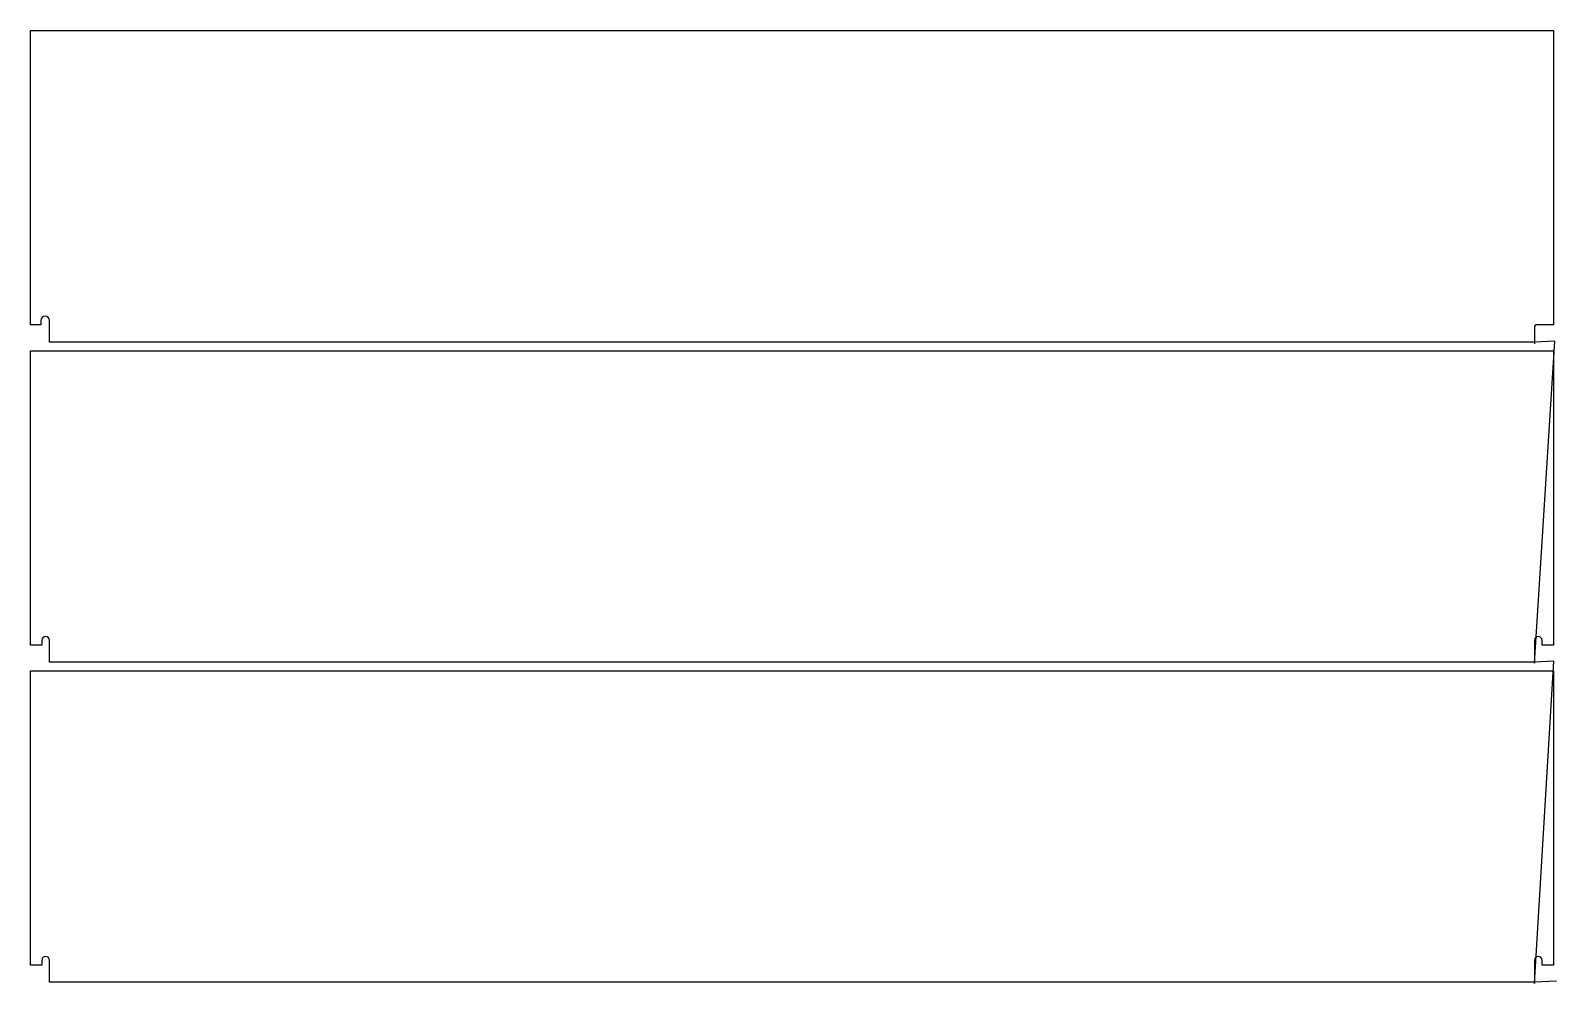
# Model space of a CAD drawing. Header units: metres. Extents: x 8 to 4440, y 4 to 2772.
import ezdxf

# ---------------------------------------------------------------- set-up
doc = ezdxf.new("R2010")
doc.units = ezdxf.units.M

msp = doc.modelspace()

# ---------------------------------------------------------------- linework, layer by layer
at = {"layer": 'TOOL_0'}
for p, q in [((8, 1917), (8, 2772)), ((8, 2772), (4431, 2772)), ((4431, 2772), (4431, 1917)), ((38, 1917), (8, 1917)), ((38, 1929.5), (38, 1917)), ((63, 1867), (63, 1929.5)), ((4376, 1912), (4376, 1867)), ((4431, 1917), (4381, 1917)), ((4376, 1867), (63, 1867)), ((4376, 1867), (4375.995, 1862.206)), ((4435.111, 1869.562), (4376, 1867)), ((4376.088, 933.815), (4435.111, 1869.562)), ((8, 986.226), (8, 1841.226)), ((8, 1841.226), (4431, 1841.226)), ((4431, 1841.226), (4431, 986.226)), ((41, 986.226), (8, 986.226)), ((41, 1000.226), (41, 986.226)), ((63, 937.226), (63, 1000.226)), ((4376, 1000.226), (4376, 937.226)), ((4398, 986.226), (4398, 1000.226)), ((4431, 986.226), (4398, 986.226)), ((4376, 937.226), (63, 937.226)), ((4432.355, 940.328), (4376, 937.226)), ((4376, 937.226), (4376.088, 933.815)), ((4376.329, 3.754), (4432.355, 940.328)), ((8, 57.001), (8, 912.001)), ((8, 912.001), (4431, 912.001)), ((4431, 912.001), (4431, 57.001)), ((41, 57.001), (8, 57.001)), ((41, 71.001), (41, 57.001)), ((63, 8.001), (63, 71.001)), ((4376, 71.001), (4376, 8.001)), ((4398, 57.001), (4398, 71.001)), ((4431, 57.001), (4398, 57.001)), ((4376, 8.001), (63, 8.001)), ((4439.832, 10.352), (4376, 8.001)), ((4376, 8.001), (4376.329, 3.754))]:
    msp.add_line(p, q, dxfattribs=at)
for centre, radius, start in [((50.5, 1929.5), 12.5, 0), ((4381, 1912), 5, 90), ((52, 1000.226), 11, 0), ((4387, 1000.226), 11, 0), ((52, 71.001), 11, 0), ((4387, 71.001), 11, 0)]:
    msp.add_arc(centre, radius, start, 180, dxfattribs=at)

doc.saveas('drawing.dxf')
